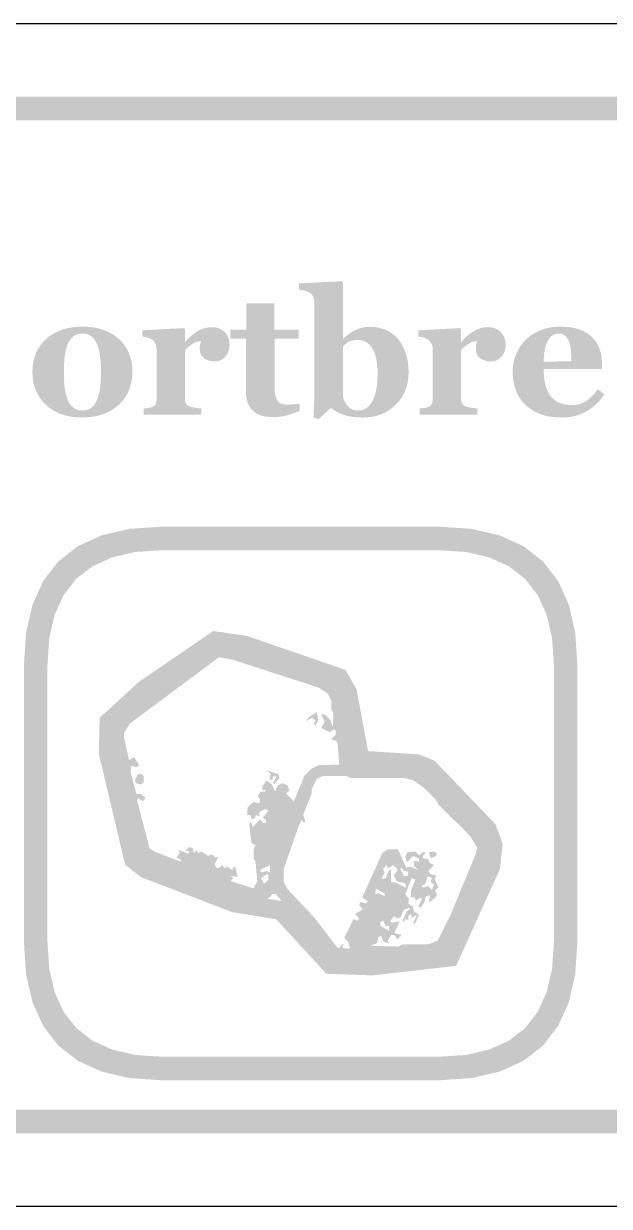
# Model space of a CAD drawing. Header units: millimetres. Extents: x 6 to 441, y 6 to 299.
# Drawn here: x 295.7 to 305.64, y 123.96 to 144.04 of the extents above; entities that cross this region are included whole.
import ezdxf

# ---------------------------------------------------------------- set-up
doc = ezdxf.new("R2010")
doc.units = ezdxf.units.MM
doc.layers.add('CUT', color=1, linetype='Continuous')
doc.layers.add('RASTER', color=7, linetype='Continuous')

msp = doc.modelspace()

# ---------------------------------------------------------------- hatches: boundary and pattern name
at = {"layer": 'RASTER'}
h = msp.add_hatch(color=7, dxfattribs=at)
h.paths.add_polyline_path([(259.2, 140.6), (259.234, 141.116), (259.337, 141.563), (259.509, 141.941), (259.75, 142.25), (260.059, 142.491), (260.438, 142.663), (260.884, 142.766), (261.4, 142.8), (318.6, 142.8), (319.116, 142.766), (319.563, 142.663), (319.941, 142.491), (320.25, 142.25), (320.491, 141.941), (320.663, 141.563), (320.766, 141.116), (320.8, 140.6), (320.8, 127.4), (320.766, 126.884), (320.662, 126.438), (320.491, 126.059), (320.25, 125.75), (319.941, 125.509), (319.563, 125.337), (319.116, 125.234), (318.6, 125.2), (261.4, 125.2), (260.884, 125.234), (260.438, 125.337), (260.059, 125.509), (259.75, 125.75), (259.509, 126.059), (259.337, 126.438), (259.234, 126.884), (259.2, 127.4)])
h.paths.add_polyline_path([(259.6, 140.6), (259.6, 127.4), (259.628, 126.978), (259.713, 126.613), (259.853, 126.303), (260.05, 126.05), (260.303, 125.853), (260.612, 125.712), (260.978, 125.628), (261.4, 125.6), (318.6, 125.6), (319.022, 125.628), (319.388, 125.712), (319.697, 125.853), (319.95, 126.05), (320.147, 126.303), (320.287, 126.613), (320.372, 126.978), (320.4, 127.4), (320.4, 140.6), (320.372, 141.022), (320.287, 141.388), (320.147, 141.697), (319.95, 141.95), (319.697, 142.147), (319.388, 142.288), (319.022, 142.372), (318.6, 142.4), (261.4, 142.4), (260.978, 142.372), (260.612, 142.288), (260.303, 142.147), (260.05, 141.95), (259.853, 141.697), (259.713, 141.388), (259.628, 141.022), (259.6, 140.6)], flags=0)
h = msp.add_hatch(color=7, dxfattribs=at)
h.paths.add_polyline_path([(302.233, 138.116), (302.23, 138.036), (302.219, 137.959), (302.202, 137.885), (302.179, 137.815), (302.148, 137.748), (302.111, 137.685), (302.066, 137.626), (302.015, 137.57), (301.959, 137.519), (301.899, 137.475), (301.836, 137.438), (301.769, 137.407), (301.698, 137.384), (301.624, 137.367), (301.546, 137.357), (301.464, 137.353), (301.432, 137.353), (301.402, 137.354), (301.372, 137.356), (301.344, 137.358), (301.317, 137.36), (301.291, 137.363), (301.266, 137.367), (301.242, 137.371), (301.219, 137.376), (301.197, 137.381), (301.176, 137.386), (301.156, 137.392), (301.137, 137.397), (301.118, 137.403), (301.101, 137.41), (301.084, 137.416), (301.068, 137.423), (301.052, 137.43), (301.038, 137.437), (301.024, 137.444), (301.011, 137.451), (300.999, 137.457), (300.987, 137.464), (300.977, 137.471), (300.967, 137.478), (300.958, 137.484), (300.949, 137.49), (300.941, 137.496), (300.933, 137.501), (300.926, 137.506), (300.919, 137.511), (300.913, 137.516), (300.704, 137.325), (300.617, 137.359), (300.619, 137.386), (300.621, 137.414), (300.622, 137.442), (300.624, 137.47), (300.625, 137.5), (300.627, 137.53), (300.628, 137.56), (300.63, 137.591), (300.631, 137.624), (300.632, 137.659), (300.633, 137.697), (300.633, 137.738), (300.634, 137.782), (300.634, 137.828), (300.635, 137.877), (300.635, 137.929), (300.635, 139.3), (300.634, 139.314), (300.633, 139.327), (300.632, 139.341), (300.629, 139.354), (300.626, 139.366), (300.622, 139.379), (300.617, 139.391), (300.612, 139.403), (300.606, 139.415), (300.6, 139.426), (300.593, 139.436), (300.586, 139.445), (300.578, 139.454), (300.569, 139.462), (300.561, 139.469), (300.551, 139.476), (300.544, 139.48), (300.536, 139.484), (300.527, 139.488), (300.517, 139.492), (300.506, 139.496), (300.495, 139.5), (300.483, 139.503), (300.47, 139.506), (300.457, 139.51), (300.444, 139.512), (300.431, 139.515), (300.419, 139.517), (300.406, 139.519), (300.394, 139.52), (300.383, 139.522), (300.371, 139.523), (300.371, 139.629), (301.095, 139.668), (301.117, 139.644), (301.117, 138.692), (301.125, 138.692), (301.152, 138.717), (301.179, 138.741), (301.207, 138.762), (301.234, 138.782), (301.261, 138.8), (301.289, 138.817), (301.317, 138.831), (301.345, 138.844), (301.373, 138.856), (301.402, 138.865), (301.43, 138.874), (301.458, 138.881), (301.486, 138.886), (301.514, 138.89), (301.543, 138.892), (301.571, 138.893), (301.646, 138.889), (301.716, 138.88), (301.783, 138.863), (301.846, 138.84), (301.904, 138.811), (301.959, 138.775), (302.009, 138.732), (302.056, 138.683), (302.097, 138.629), (302.133, 138.569), (302.164, 138.505), (302.189, 138.437), (302.208, 138.364), (302.222, 138.286), (302.23, 138.203), (302.233, 138.116)])
h.paths.add_polyline_path([(301.707, 138.099), (301.707, 138.126), (301.706, 138.154), (301.705, 138.181), (301.703, 138.208), (301.7, 138.235), (301.698, 138.261), (301.694, 138.287), (301.69, 138.313), (301.686, 138.339), (301.68, 138.363), (301.674, 138.387), (301.668, 138.411), (301.66, 138.433), (301.652, 138.455), (301.643, 138.476), (301.634, 138.496), (301.624, 138.515), (301.612, 138.533), (301.601, 138.551), (301.588, 138.567), (301.575, 138.582), (301.56, 138.597), (301.546, 138.61), (301.53, 138.622), (301.513, 138.634), (301.496, 138.643), (301.477, 138.651), (301.458, 138.658), (301.437, 138.663), (301.416, 138.667), (301.393, 138.669), (301.37, 138.67), (301.348, 138.67), (301.327, 138.668), (301.307, 138.666), (301.288, 138.663), (301.27, 138.659), (301.253, 138.654), (301.237, 138.648), (301.222, 138.641), (301.208, 138.633), (301.194, 138.624), (301.18, 138.615), (301.167, 138.604), (301.154, 138.593), (301.141, 138.581), (301.129, 138.568), (301.117, 138.554), (301.117, 137.702), (301.119, 137.694), (301.122, 137.686), (301.125, 137.677), (301.129, 137.668), (301.134, 137.658), (301.139, 137.648), (301.144, 137.636), (301.15, 137.625), (301.156, 137.613), (301.162, 137.602), (301.168, 137.592), (301.174, 137.583), (301.18, 137.574), (301.186, 137.565), (301.193, 137.558), (301.199, 137.551), (301.208, 137.542), (301.217, 137.533), (301.226, 137.525), (301.235, 137.517), (301.244, 137.51), (301.254, 137.504), (301.264, 137.498), (301.273, 137.493), (301.284, 137.488), (301.295, 137.484), (301.308, 137.481), (301.321, 137.478), (301.335, 137.476), (301.351, 137.474), (301.367, 137.474), (301.385, 137.473), (301.421, 137.476), (301.456, 137.483), (301.488, 137.496), (301.518, 137.514), (301.547, 137.537), (301.573, 137.565), (301.598, 137.598), (301.621, 137.637), (301.641, 137.68), (301.658, 137.727), (301.673, 137.778), (301.685, 137.834), (301.695, 137.894), (301.702, 137.958), (301.706, 138.026), (301.707, 138.099)], flags=0)
for points in [[(300.383, 137.467), (300.359, 137.457), (300.335, 137.447), (300.311, 137.438), (300.286, 137.428), (300.26, 137.419), (300.235, 137.41), (300.209, 137.402), (300.182, 137.393), (300.155, 137.386), (300.126, 137.379), (300.095, 137.373), (300.063, 137.369), (300.03, 137.365), (299.995, 137.363), (299.959, 137.361), (299.921, 137.36), (299.866, 137.362), (299.814, 137.367), (299.767, 137.376), (299.722, 137.388), (299.682, 137.404), (299.645, 137.423), (299.612, 137.446), (299.582, 137.472), (299.556, 137.501), (299.534, 137.533), (299.515, 137.569), (299.499, 137.607), (299.487, 137.648), (299.479, 137.692), (299.473, 137.74), (299.472, 137.79), (299.472, 138.689), (299.208, 138.689), (299.208, 138.847), (299.478, 138.847), (299.478, 139.291), (299.954, 139.291), (299.954, 138.847), (300.364, 138.847), (300.364, 138.689), (299.957, 138.689), (299.957, 137.886), (299.957, 137.845), (299.96, 137.807), (299.963, 137.772), (299.968, 137.74), (299.975, 137.711), (299.983, 137.685), (299.993, 137.663), (300.004, 137.643), (300.017, 137.626), (300.033, 137.612), (300.05, 137.599), (300.071, 137.589), (300.093, 137.581), (300.118, 137.576), (300.145, 137.573), (300.175, 137.571), (300.185, 137.571), (300.197, 137.572), (300.209, 137.572), (300.222, 137.573), (300.236, 137.574), (300.251, 137.575), (300.268, 137.576), (300.285, 137.577), (300.302, 137.579), (300.317, 137.58), (300.331, 137.582), (300.344, 137.583), (300.356, 137.585), (300.366, 137.587), (300.375, 137.589), (300.383, 137.59)], [(299.192, 138.585), (299.191, 138.558), (299.188, 138.531), (299.182, 138.505), (299.175, 138.481), (299.165, 138.456), (299.153, 138.433), (299.139, 138.411), (299.123, 138.39), (299.105, 138.37), (299.086, 138.353), (299.065, 138.338), (299.043, 138.326), (299.02, 138.317), (298.995, 138.311), (298.969, 138.307), (298.941, 138.305), (298.915, 138.306), (298.89, 138.309), (298.866, 138.313), (298.843, 138.319), (298.821, 138.326), (298.8, 138.336), (298.78, 138.347), (298.76, 138.359), (298.743, 138.374), (298.728, 138.39), (298.715, 138.407), (298.705, 138.426), (298.697, 138.447), (298.691, 138.47), (298.688, 138.494), (298.687, 138.519), (298.687, 138.532), (298.687, 138.543), (298.688, 138.554), (298.688, 138.565), (298.689, 138.574), (298.691, 138.583), (298.692, 138.591), (298.694, 138.599), (298.696, 138.606), (298.697, 138.613), (298.699, 138.62), (298.701, 138.627), (298.702, 138.633), (298.704, 138.64), (298.706, 138.646), (298.707, 138.652), (298.69, 138.651), (298.673, 138.648), (298.655, 138.644), (298.638, 138.639), (298.62, 138.633), (298.602, 138.625), (298.584, 138.616), (298.565, 138.606), (298.547, 138.594), (298.529, 138.582), (298.511, 138.568), (298.495, 138.554), (298.478, 138.539), (298.463, 138.523), (298.448, 138.506), (298.433, 138.488), (298.433, 137.684), (298.433, 137.672), (298.434, 137.66), (298.435, 137.648), (298.437, 137.637), (298.439, 137.627), (298.442, 137.617), (298.445, 137.608), (298.449, 137.599), (298.454, 137.591), (298.459, 137.583), (298.464, 137.576), (298.471, 137.569), (298.478, 137.563), (298.486, 137.557), (298.494, 137.551), (298.503, 137.546), (298.512, 137.543), (298.522, 137.539), (298.533, 137.535), (298.546, 137.532), (298.559, 137.528), (298.574, 137.525), (298.591, 137.522), (298.608, 137.519), (298.626, 137.517), (298.642, 137.514), (298.657, 137.512), (298.671, 137.511), (298.683, 137.509), (298.694, 137.508), (298.704, 137.507), (298.713, 137.507), (298.713, 137.4), (297.733, 137.4), (297.733, 137.507), (297.742, 137.508), (297.751, 137.509), (297.76, 137.509), (297.77, 137.51), (297.779, 137.511), (297.788, 137.513), (297.798, 137.514), (297.807, 137.515), (297.816, 137.516), (297.825, 137.518), (297.833, 137.519), (297.841, 137.521), (297.849, 137.523), (297.857, 137.525), (297.864, 137.527), (297.871, 137.529), (297.882, 137.533), (297.892, 137.538), (297.902, 137.543), (297.91, 137.549), (297.918, 137.556), (297.924, 137.563), (297.93, 137.571), (297.935, 137.579), (297.939, 137.587), (297.943, 137.597), (297.946, 137.607), (297.948, 137.618), (297.95, 137.629), (297.952, 137.641), (297.952, 137.653), (297.953, 137.667), (297.953, 138.519), (297.952, 138.532), (297.951, 138.545), (297.949, 138.557), (297.946, 138.569), (297.943, 138.581), (297.939, 138.592), (297.934, 138.603), (297.928, 138.614), (297.921, 138.624), (297.915, 138.633), (297.908, 138.643), (297.9, 138.651), (297.893, 138.659), (297.885, 138.667), (297.876, 138.674), (297.868, 138.68), (297.861, 138.685), (297.854, 138.689), (297.846, 138.693), (297.838, 138.696), (297.829, 138.7), (297.82, 138.703), (297.811, 138.707), (297.801, 138.71), (297.791, 138.712), (297.78, 138.715), (297.77, 138.717), (297.759, 138.719), (297.748, 138.721), (297.736, 138.723), (297.724, 138.724), (297.712, 138.726), (297.712, 138.833), (298.411, 138.871), (298.433, 138.849), (298.433, 138.636), (298.439, 138.636), (298.464, 138.665), (298.49, 138.692), (298.517, 138.717), (298.543, 138.741), (298.57, 138.763), (298.598, 138.784), (298.625, 138.803), (298.654, 138.82), (298.682, 138.836), (298.711, 138.849), (298.74, 138.861), (298.769, 138.87), (298.799, 138.877), (298.829, 138.883), (298.86, 138.886), (298.89, 138.887), (298.923, 138.886), (298.955, 138.882), (298.985, 138.875), (299.013, 138.866), (299.04, 138.854), (299.064, 138.839), (299.088, 138.822), (299.109, 138.803), (299.129, 138.781), (299.145, 138.757), (299.16, 138.733), (299.171, 138.706), (299.18, 138.678), (299.187, 138.649), (299.191, 138.618), (299.192, 138.585)], [(303.881, 138.585), (303.88, 138.558), (303.877, 138.531), (303.871, 138.505), (303.864, 138.481), (303.854, 138.456), (303.842, 138.433), (303.828, 138.411), (303.812, 138.39), (303.794, 138.37), (303.775, 138.353), (303.754, 138.338), (303.732, 138.326), (303.709, 138.317), (303.684, 138.311), (303.658, 138.307), (303.63, 138.305), (303.604, 138.306), (303.579, 138.309), (303.555, 138.313), (303.532, 138.319), (303.51, 138.326), (303.489, 138.336), (303.468, 138.347), (303.449, 138.359), (303.432, 138.374), (303.417, 138.39), (303.404, 138.407), (303.394, 138.426), (303.386, 138.447), (303.38, 138.47), (303.377, 138.494), (303.375, 138.519), (303.376, 138.532), (303.376, 138.543), (303.377, 138.554), (303.377, 138.565), (303.378, 138.574), (303.38, 138.583), (303.381, 138.591), (303.383, 138.599), (303.385, 138.606), (303.386, 138.613), (303.388, 138.62), (303.39, 138.627), (303.391, 138.633), (303.393, 138.64), (303.395, 138.646), (303.396, 138.652), (303.379, 138.651), (303.362, 138.648), (303.344, 138.644), (303.327, 138.639), (303.309, 138.633), (303.291, 138.625), (303.272, 138.616), (303.254, 138.606), (303.236, 138.594), (303.218, 138.582), (303.2, 138.568), (303.184, 138.554), (303.167, 138.539), (303.152, 138.523), (303.137, 138.506), (303.122, 138.488), (303.122, 137.684), (303.122, 137.672), (303.123, 137.66), (303.124, 137.648), (303.126, 137.637), (303.128, 137.627), (303.131, 137.617), (303.134, 137.608), (303.138, 137.599), (303.143, 137.591), (303.148, 137.583), (303.153, 137.576), (303.16, 137.569), (303.167, 137.563), (303.175, 137.557), (303.183, 137.551), (303.192, 137.546), (303.201, 137.543), (303.211, 137.539), (303.222, 137.535), (303.235, 137.532), (303.248, 137.528), (303.263, 137.525), (303.28, 137.522), (303.297, 137.519), (303.315, 137.517), (303.331, 137.514), (303.346, 137.512), (303.36, 137.511), (303.372, 137.509), (303.383, 137.508), (303.393, 137.507), (303.402, 137.507), (303.402, 137.4), (302.422, 137.4), (302.422, 137.507), (302.431, 137.508), (302.44, 137.509), (302.449, 137.509), (302.459, 137.51), (302.468, 137.511), (302.477, 137.513), (302.487, 137.514), (302.496, 137.515), (302.505, 137.516), (302.514, 137.518), (302.522, 137.519), (302.53, 137.521), (302.538, 137.523), (302.546, 137.525), (302.553, 137.527), (302.56, 137.529), (302.571, 137.533), (302.581, 137.538), (302.591, 137.543), (302.599, 137.549), (302.607, 137.556), (302.613, 137.563), (302.619, 137.571), (302.624, 137.579), (302.628, 137.587), (302.632, 137.597), (302.635, 137.607), (302.637, 137.618), (302.639, 137.629), (302.641, 137.641), (302.641, 137.653), (302.642, 137.667), (302.642, 138.519), (302.641, 138.532), (302.64, 138.545), (302.638, 138.557), (302.635, 138.569), (302.632, 138.581), (302.628, 138.592), (302.623, 138.603), (302.617, 138.614), (302.61, 138.624), (302.604, 138.633), (302.597, 138.643), (302.589, 138.651), (302.582, 138.659), (302.574, 138.667), (302.565, 138.674), (302.557, 138.68), (302.55, 138.685), (302.543, 138.689), (302.535, 138.693), (302.527, 138.696), (302.518, 138.7), (302.509, 138.703), (302.5, 138.707), (302.49, 138.71), (302.48, 138.712), (302.469, 138.715), (302.459, 138.717), (302.448, 138.719), (302.436, 138.721), (302.425, 138.723), (302.413, 138.724), (302.401, 138.726), (302.401, 138.833), (303.1, 138.871), (303.122, 138.849), (303.122, 138.636), (303.128, 138.636), (303.153, 138.665), (303.179, 138.692), (303.205, 138.717), (303.232, 138.741), (303.259, 138.763), (303.287, 138.784), (303.314, 138.803), (303.343, 138.82), (303.371, 138.836), (303.4, 138.849), (303.429, 138.861), (303.458, 138.87), (303.488, 138.877), (303.518, 138.883), (303.548, 138.886), (303.579, 138.887), (303.612, 138.886), (303.644, 138.882), (303.674, 138.875), (303.702, 138.866), (303.729, 138.854), (303.753, 138.839), (303.777, 138.822), (303.798, 138.803), (303.817, 138.781), (303.834, 138.757), (303.849, 138.733), (303.86, 138.706), (303.869, 138.678), (303.876, 138.649), (303.88, 138.618), (303.881, 138.585)]]:
    msp.add_hatch(color=7, dxfattribs=at).paths.add_polyline_path(points)
h = msp.add_hatch(color=7, dxfattribs=at)
h.paths.add_polyline_path([(297.321, 138.68), (297.348, 138.654), (297.372, 138.627), (297.395, 138.599), (297.417, 138.569), (297.437, 138.538), (297.455, 138.506), (297.472, 138.473), (297.487, 138.439), (297.5, 138.403), (297.512, 138.367), (297.522, 138.33), (297.53, 138.292), (297.536, 138.254), (297.54, 138.214), (297.543, 138.175), (297.544, 138.134), (297.543, 138.094), (297.54, 138.054), (297.536, 138.015), (297.53, 137.976), (297.522, 137.938), (297.512, 137.9), (297.501, 137.863), (297.488, 137.827), (297.473, 137.792), (297.456, 137.757), (297.438, 137.725), (297.418, 137.693), (297.397, 137.663), (297.374, 137.634), (297.349, 137.606), (297.323, 137.58), (297.293, 137.554), (297.262, 137.528), (297.23, 137.505), (297.196, 137.483), (297.161, 137.463), (297.124, 137.444), (297.086, 137.427), (297.047, 137.412), (297.006, 137.398), (296.964, 137.386), (296.92, 137.376), (296.875, 137.368), (296.828, 137.361), (296.78, 137.357), (296.731, 137.354), (296.68, 137.353), (296.635, 137.354), (296.592, 137.356), (296.55, 137.36), (296.508, 137.366), (296.467, 137.373), (296.428, 137.382), (296.389, 137.392), (296.351, 137.404), (296.314, 137.418), (296.278, 137.433), (296.243, 137.45), (296.209, 137.468), (296.177, 137.489), (296.145, 137.51), (296.114, 137.533), (296.085, 137.558), (296.058, 137.583), (296.032, 137.61), (296.008, 137.638), (295.985, 137.668), (295.964, 137.699), (295.944, 137.731), (295.926, 137.765), (295.909, 137.801), (295.894, 137.837), (295.881, 137.875), (295.87, 137.914), (295.861, 137.954), (295.854, 137.994), (295.849, 138.036), (295.846, 138.079), (295.845, 138.124), (295.846, 138.167), (295.848, 138.209), (295.853, 138.25), (295.859, 138.29), (295.867, 138.328), (295.876, 138.365), (295.888, 138.402), (295.901, 138.436), (295.916, 138.47), (295.933, 138.503), (295.951, 138.535), (295.972, 138.566), (295.994, 138.596), (296.017, 138.625), (296.043, 138.653), (296.07, 138.68), (296.098, 138.705), (296.128, 138.729), (296.159, 138.751), (296.191, 138.771), (296.226, 138.79), (296.261, 138.808), (296.299, 138.824), (296.338, 138.839), (296.378, 138.852), (296.419, 138.864), (296.462, 138.874), (296.506, 138.882), (296.551, 138.888), (296.597, 138.892), (296.644, 138.895), (296.693, 138.896), (296.743, 138.895), (296.792, 138.892), (296.84, 138.888), (296.886, 138.882), (296.93, 138.874), (296.973, 138.864), (297.014, 138.852), (297.054, 138.839), (297.092, 138.824), (297.129, 138.808), (297.165, 138.79), (297.199, 138.771), (297.232, 138.751), (297.263, 138.729), (297.293, 138.705), (297.321, 138.68)])
h.paths.add_polyline_path([(296.946, 137.665), (296.954, 137.686), (296.961, 137.708), (296.968, 137.732), (296.974, 137.756), (296.98, 137.781), (296.985, 137.808), (296.99, 137.836), (296.994, 137.864), (296.998, 137.894), (297.001, 137.925), (297.003, 137.958), (297.005, 137.991), (297.007, 138.026), (297.008, 138.062), (297.009, 138.099), (297.009, 138.137), (297.009, 138.163), (297.008, 138.19), (297.007, 138.218), (297.006, 138.247), (297.004, 138.276), (297.001, 138.307), (296.998, 138.339), (296.995, 138.371), (296.991, 138.403), (296.986, 138.434), (296.982, 138.462), (296.976, 138.489), (296.971, 138.514), (296.964, 138.538), (296.958, 138.559), (296.951, 138.579), (296.941, 138.602), (296.931, 138.623), (296.921, 138.643), (296.909, 138.662), (296.896, 138.679), (296.883, 138.695), (296.868, 138.71), (296.853, 138.724), (296.837, 138.737), (296.82, 138.747), (296.802, 138.756), (296.783, 138.764), (296.763, 138.77), (296.741, 138.774), (296.719, 138.776), (296.696, 138.777), (296.67, 138.776), (296.646, 138.773), (296.624, 138.769), (296.602, 138.763), (296.582, 138.755), (296.563, 138.745), (296.546, 138.733), (296.53, 138.72), (296.514, 138.705), (296.5, 138.689), (296.487, 138.672), (296.474, 138.654), (296.463, 138.635), (296.452, 138.615), (296.442, 138.594), (296.434, 138.572), (296.426, 138.551), (296.419, 138.528), (296.413, 138.505), (296.408, 138.481), (296.403, 138.456), (296.398, 138.431), (296.394, 138.404), (296.391, 138.376), (296.388, 138.348), (296.386, 138.32), (296.384, 138.291), (296.382, 138.262), (296.381, 138.233), (296.38, 138.203), (296.38, 138.173), (296.379, 138.143), (296.38, 138.104), (296.38, 138.066), (296.381, 138.031), (296.382, 137.997), (296.383, 137.965), (296.385, 137.934), (296.387, 137.905), (296.39, 137.878), (296.393, 137.852), (296.397, 137.826), (296.401, 137.8), (296.407, 137.773), (296.414, 137.747), (296.422, 137.721), (296.43, 137.694), (296.439, 137.668), (296.448, 137.646), (296.458, 137.625), (296.469, 137.605), (296.48, 137.587), (296.493, 137.569), (296.506, 137.553), (296.521, 137.538), (296.536, 137.525), (296.552, 137.512), (296.57, 137.501), (296.588, 137.492), (296.608, 137.485), (296.628, 137.479), (296.65, 137.475), (296.672, 137.473), (296.696, 137.472), (296.717, 137.473), (296.738, 137.475), (296.758, 137.479), (296.777, 137.484), (296.796, 137.491), (296.814, 137.499), (296.831, 137.509), (296.847, 137.521), (296.862, 137.534), (296.877, 137.548), (296.89, 137.564), (296.903, 137.581), (296.915, 137.6), (296.926, 137.62), (296.937, 137.642), (296.946, 137.665)], flags=0)
h = msp.add_hatch(color=7, dxfattribs=at)
h.paths.add_polyline_path([(305.557, 137.75), (305.543, 137.729), (305.53, 137.709), (305.515, 137.689), (305.5, 137.669), (305.484, 137.649), (305.468, 137.63), (305.451, 137.611), (305.433, 137.593), (305.414, 137.574), (305.395, 137.557), (305.376, 137.54), (305.355, 137.524), (305.334, 137.508), (305.313, 137.494), (305.291, 137.479), (305.268, 137.466), (305.243, 137.452), (305.219, 137.44), (305.194, 137.428), (305.169, 137.417), (305.145, 137.407), (305.12, 137.398), (305.095, 137.389), (305.07, 137.382), (305.044, 137.375), (305.018, 137.369), (304.99, 137.364), (304.962, 137.36), (304.932, 137.357), (304.902, 137.355), (304.871, 137.354), (304.839, 137.353), (304.786, 137.354), (304.734, 137.357), (304.685, 137.362), (304.637, 137.369), (304.591, 137.377), (304.547, 137.388), (304.505, 137.4), (304.465, 137.415), (304.426, 137.431), (304.389, 137.448), (304.354, 137.467), (304.321, 137.487), (304.289, 137.508), (304.259, 137.531), (304.231, 137.555), (304.205, 137.58), (304.18, 137.607), (304.157, 137.635), (304.135, 137.663), (304.115, 137.694), (304.097, 137.725), (304.08, 137.757), (304.065, 137.791), (304.052, 137.826), (304.04, 137.861), (304.029, 137.898), (304.021, 137.935), (304.014, 137.973), (304.008, 138.012), (304.004, 138.051), (304.002, 138.091), (304.001, 138.132), (304.002, 138.17), (304.004, 138.206), (304.009, 138.243), (304.015, 138.279), (304.022, 138.314), (304.032, 138.35), (304.043, 138.384), (304.056, 138.419), (304.07, 138.453), (304.086, 138.485), (304.104, 138.517), (304.122, 138.548), (304.143, 138.578), (304.164, 138.607), (304.187, 138.635), (304.212, 138.663), (304.238, 138.688), (304.265, 138.712), (304.294, 138.735), (304.325, 138.757), (304.357, 138.777), (304.391, 138.796), (304.426, 138.814), (304.463, 138.831), (304.502, 138.846), (304.541, 138.859), (304.582, 138.87), (304.624, 138.879), (304.667, 138.887), (304.711, 138.892), (304.756, 138.895), (304.802, 138.896), (304.852, 138.895), (304.9, 138.892), (304.946, 138.889), (304.989, 138.883), (305.03, 138.876), (305.069, 138.868), (305.105, 138.857), (305.139, 138.846), (305.171, 138.833), (305.202, 138.819), (305.232, 138.803), (305.26, 138.786), (305.286, 138.769), (305.311, 138.75), (305.335, 138.729), (305.357, 138.708), (305.378, 138.687), (305.396, 138.664), (305.414, 138.641), (305.43, 138.617), (305.444, 138.592), (305.457, 138.566), (305.469, 138.539), (305.479, 138.511), (305.488, 138.483), (305.496, 138.454), (305.502, 138.424), (305.508, 138.395), (305.512, 138.365), (305.515, 138.335), (305.516, 138.304), (305.517, 138.273), (305.517, 138.178), (304.527, 138.178), (304.529, 138.105), (304.534, 138.037), (304.543, 137.973), (304.556, 137.913), (304.572, 137.859), (304.592, 137.808), (304.615, 137.762), (304.643, 137.721), (304.674, 137.684), (304.709, 137.652), (304.749, 137.625), (304.792, 137.603), (304.84, 137.586), (304.893, 137.574), (304.949, 137.567), (305.01, 137.564), (305.044, 137.565), (305.077, 137.569), (305.11, 137.575), (305.141, 137.583), (305.172, 137.594), (305.201, 137.606), (305.23, 137.622), (305.258, 137.64), (305.285, 137.659), (305.311, 137.68), (305.336, 137.702), (305.36, 137.725), (305.383, 137.75), (305.404, 137.775), (305.425, 137.802), (305.445, 137.831)])
h.paths.add_polyline_path([(304.997, 138.307), (304.997, 138.329), (304.997, 138.351), (304.996, 138.373), (304.995, 138.396), (304.994, 138.418), (304.992, 138.441), (304.99, 138.464), (304.988, 138.487), (304.986, 138.509), (304.983, 138.531), (304.98, 138.551), (304.976, 138.571), (304.972, 138.589), (304.968, 138.606), (304.963, 138.623), (304.958, 138.638), (304.951, 138.654), (304.944, 138.67), (304.936, 138.685), (304.928, 138.698), (304.919, 138.711), (304.91, 138.722), (304.9, 138.732), (304.889, 138.742), (304.878, 138.75), (304.866, 138.757), (304.854, 138.763), (304.841, 138.768), (304.827, 138.772), (304.812, 138.775), (304.796, 138.776), (304.78, 138.777), (304.753, 138.775), (304.727, 138.77), (304.702, 138.761), (304.679, 138.748), (304.657, 138.732), (304.637, 138.713), (304.618, 138.689), (304.6, 138.663), (304.584, 138.632), (304.57, 138.597), (304.558, 138.558), (304.548, 138.515), (304.54, 138.468), (304.534, 138.416), (304.529, 138.361), (304.527, 138.301)], flags=0)
h = msp.add_hatch(color=7, dxfattribs=at)
h.paths.add_polyline_path([(295.7, 133.15), (295.737, 133.701), (295.847, 134.178), (296.03, 134.582), (296.288, 134.913), (296.618, 135.17), (297.022, 135.353), (297.499, 135.463), (298.05, 135.5), (302.75, 135.5), (303.301, 135.463), (303.778, 135.353), (304.182, 135.17), (304.513, 134.913), (304.77, 134.582), (304.953, 134.178), (305.063, 133.701), (305.1, 133.15), (305.1, 128.45), (305.063, 127.899), (304.953, 127.422), (304.77, 127.018), (304.513, 126.687), (304.182, 126.43), (303.778, 126.247), (303.301, 126.137), (302.75, 126.1), (298.05, 126.1), (297.499, 126.137), (297.022, 126.247), (296.618, 126.43), (296.287, 126.688), (296.03, 127.018), (295.847, 127.422), (295.737, 127.899), (295.7, 128.45)])
h.paths.add_polyline_path([(296.1, 133.15), (296.1, 128.45), (296.13, 127.993), (296.222, 127.597), (296.374, 127.262), (296.588, 126.988), (296.862, 126.774), (297.197, 126.622), (297.593, 126.53), (298.05, 126.5), (302.75, 126.5), (303.207, 126.53), (303.603, 126.622), (303.938, 126.774), (304.213, 126.988), (304.426, 127.262), (304.578, 127.597), (304.67, 127.993), (304.7, 128.45), (304.7, 133.15), (304.67, 133.607), (304.578, 134.003), (304.426, 134.338), (304.213, 134.612), (303.938, 134.826), (303.603, 134.978), (303.207, 135.07), (302.75, 135.1), (298.05, 135.1), (297.593, 135.07), (297.197, 134.978), (296.862, 134.826), (296.588, 134.613), (296.374, 134.338), (296.222, 134.003), (296.13, 133.607), (296.1, 133.15)], flags=0)
h = msp.add_hatch(color=7, dxfattribs=at)
h.paths.add_polyline_path([(298.916, 133.728), (299.48, 133.647), (301.16, 133.069), (301.35, 132.737), (301.545, 131.689), (302.41, 131.633), (302.675, 131.526), (303.708, 130.448), (303.831, 130.113), (303.784, 129.688), (303.04, 128.043), (301.622, 127.881), (300.836, 127.909), (299.985, 128.834), (299.235, 128.956), (297.687, 129.55), (297.419, 129.76), (296.973, 131.641), (296.986, 132.254), (297.657, 132.869)])
h.paths.add_polyline_path([(298.994, 133.393), (297.856, 132.618), (297.303, 132.111), (297.294, 131.676), (297.705, 129.943), (297.847, 129.831), (299.319, 129.267), (300.146, 129.132), (300.981, 128.224), (301.609, 128.201), (302.823, 128.34), (303.471, 129.773), (303.505, 130.073), (303.43, 130.274), (302.491, 131.255), (302.338, 131.317), (301.276, 131.386), (301.045, 132.625), (300.942, 132.806), (299.405, 133.335), (298.994, 133.393)], flags=0)
h = msp.add_hatch(color=7, dxfattribs=at)
h.paths.add_polyline_path([(299.024, 133.491), (299.087, 133.502), (299.6, 133.355), (300.809, 132.952), (301.004, 132.853), (301.139, 132.586), (301.311, 131.439), (302.312, 131.413), (302.47, 131.351), (302.763, 131.094), (302.887, 130.925), (303.422, 130.398), (303.532, 130.251), (303.595, 130.13), (303.595, 129.91), (302.873, 128.25), (302.605, 128.188), (301.726, 128.151), (301.652, 128.114), (300.993, 128.114), (300.725, 128.36), (300.674, 128.455), (300.505, 128.616), (300.454, 128.712), (299.977, 129.261), (299.919, 129.261), (299.867, 129.203), (299.673, 129.104), (299.453, 129.141), (297.914, 129.727), (297.72, 129.826), (297.646, 129.899), (297.547, 130.167), (297.327, 131.266), (297.218, 131.633), (297.181, 132.036), (297.28, 132.23), (297.39, 132.34), (298.709, 133.33)])
h.paths.add_polyline_path([(299.013, 133.282), (297.5, 132.157), (297.401, 131.999), (297.401, 131.926), (297.485, 131.534), (297.573, 131.585), (297.657, 131.45), (297.621, 131.413), (297.522, 131.439), (297.511, 131.34), (297.61, 130.962), (297.683, 130.962), (297.767, 130.9), (297.72, 130.837), (297.646, 130.889), (297.621, 130.863), (297.83, 130.046), (297.914, 129.984), (298.365, 129.811), (298.365, 129.848), (298.291, 129.885), (298.343, 129.958), (298.328, 130.009), (298.5, 129.947), (298.511, 129.995), (298.438, 129.995), (298.5, 130.057), (298.563, 130.046), (298.585, 129.958), (298.636, 130.009), (298.658, 129.958), (298.72, 129.984), (298.83, 129.91), (298.892, 129.936), (298.951, 129.885), (299.002, 129.899), (298.94, 129.764), (298.966, 129.716), (299.002, 129.701), (299.076, 129.753), (299.098, 129.701), (299.16, 129.727), (299.244, 129.665), (299.244, 129.716), (299.296, 129.716), (299.332, 129.555), (299.208, 129.569), (299.259, 129.533), (299.208, 129.481), (299.6, 129.36), (299.662, 129.481), (299.636, 129.8), (299.6, 129.874), (299.6, 130.02), (299.636, 130.093), (299.563, 130.13), (299.526, 130.46), (299.552, 130.486), (299.589, 130.398), (299.71, 130.533), (299.757, 130.471), (299.809, 130.471), (299.809, 130.522), (299.757, 130.559), (299.856, 130.68), (299.794, 130.706), (299.699, 130.654), (299.699, 130.581), (299.636, 130.607), (299.625, 130.544), (299.563, 130.533), (299.552, 130.596), (299.49, 130.607), (299.501, 130.742), (299.6, 130.826), (299.699, 130.801), (299.71, 130.863), (299.673, 130.936), (299.721, 130.999), (299.794, 130.999), (299.809, 131.035), (299.757, 131.021), (299.746, 131.083), (299.82, 131.193), (299.904, 131.131), (299.966, 131.01), (300.014, 131.109), (300.087, 131.145), (300.175, 131.109), (300.212, 131.021), (300.15, 130.973), (300.285, 130.837), (300.468, 131.277), (300.578, 131.387), (300.699, 131.45), (301.055, 131.461), (301.029, 131.816), (301.004, 131.864), (300.919, 131.889), (300.993, 131.963), (300.993, 132.036), (300.967, 132.062), (300.894, 132.01), (300.747, 132.084), (300.809, 132.183), (300.747, 132.318), (300.82, 132.303), (300.908, 132.208), (300.945, 132.084), (300.956, 132.329), (300.919, 132.402), (300.919, 132.549), (300.857, 132.67), (300.699, 132.769), (299.233, 133.245)], flags=0)
h.paths.add_polyline_path([(300.674, 132.355), (300.699, 132.219), (300.652, 132.12), (300.626, 132.146), (300.652, 132.208), (300.589, 132.256), (300.49, 132.194), (300.542, 132.267)], flags=0)
h.paths.add_polyline_path([(299.831, 131.365), (300.029, 131.292), (300.04, 131.23), (299.955, 131.131), (299.93, 131.156), (299.992, 131.255), (299.93, 131.266), (299.919, 131.204), (299.867, 131.204), (299.893, 131.303)], flags=0)
h.paths.add_polyline_path([(297.632, 131.292), (297.694, 131.303), (297.731, 131.266), (297.731, 131.156), (297.694, 131.12), (297.61, 131.145), (297.584, 131.193)], flags=0)
h.paths.add_polyline_path([(300.773, 131.266), (300.674, 131.219), (300.589, 131.046), (300.589, 130.973), (300.443, 130.607), (300.479, 130.497), (300.454, 130.471), (300.417, 130.522), (300.369, 130.423), (300.113, 129.69), (300.113, 129.47), (300.175, 129.349), (300.637, 128.858), (301.018, 128.36), (301.055, 128.345), (301.128, 128.433), (301.113, 128.345), (301.212, 128.334), (301.238, 128.345), (301.212, 128.444), (301.139, 128.517), (301.297, 128.836), (301.359, 128.811), (301.396, 128.847), (301.322, 128.921), (301.458, 129.005), (301.396, 129.067), (301.407, 129.13), (301.506, 129.104), (301.542, 129.141), (301.443, 129.203), (301.788, 129.958), (301.872, 130.02), (302.055, 130.02), (302.191, 129.716), (302.275, 129.727), (302.411, 129.665), (302.323, 129.738), (302.323, 129.826), (302.411, 129.811), (302.411, 129.863), (302.312, 129.91), (302.202, 129.8), (302.176, 129.899), (302.213, 129.973), (302.349, 129.984), (302.411, 129.921), (302.495, 129.984), (302.521, 129.958), (302.47, 129.899), (302.484, 129.863), (302.557, 129.863), (302.594, 129.789), (302.667, 129.753), (302.568, 129.654), (302.594, 129.606), (302.704, 129.569), (302.678, 129.507), (302.741, 129.371), (302.678, 129.324), (302.715, 129.25), (302.689, 129.203), (302.579, 129.115), (302.594, 129.24), (302.521, 129.225), (302.506, 129.13), (302.448, 129.042), (302.396, 129.042), (302.459, 129.177), (302.433, 129.203), (302.36, 129.152), (302.338, 129.203), (302.275, 129.214), (302.275, 129.324), (302.349, 129.507), (302.286, 129.533), (302.176, 129.261), (302.239, 129.177), (302.228, 129.093), (302.301, 129.056), (302.323, 128.968), (302.411, 128.91), (302.338, 128.748), (302.312, 128.774), (302.374, 128.91), (302.286, 128.858), (302.275, 128.921), (302.228, 128.895), (302.228, 128.822), (302.176, 128.836), (302.154, 128.785), (302.129, 128.811), (302.213, 128.983), (302.264, 129.005), (302.239, 129.031), (302.14, 128.983), (302.103, 128.873), (302.055, 128.847), (301.982, 128.884), (301.92, 128.8), (301.945, 128.774), (302.081, 128.8), (301.993, 128.602), (302.118, 128.565), (302.044, 128.492), (301.993, 128.565), (301.934, 128.565), (301.883, 128.47), (301.898, 128.419), (301.81, 128.455), (301.762, 128.554), (301.715, 128.528), (301.7, 128.433), (301.59, 128.382), (302.055, 128.371), (302.129, 128.408), (302.568, 128.408), (302.726, 128.47), (302.935, 128.884), (303.375, 129.947), (303.4, 130.046), (303.276, 130.251), (302.741, 130.779), (302.689, 130.874), (302.506, 131.057), (302.312, 131.193), (302.165, 131.23), (301.249, 131.23), (301.176, 131.266)], flags=0)
h.paths.add_polyline_path([(302.579, 129.973), (302.678, 129.984), (302.715, 129.947), (302.689, 129.899), (302.605, 129.874)], flags=0)
h.paths.add_polyline_path([(299.882, 129.753), (299.721, 129.679), (299.721, 129.628), (299.82, 129.654), (299.882, 129.628)], flags=0)
h.paths.add_polyline_path([(301.861, 129.753), (301.799, 129.69), (301.824, 129.628), (301.773, 129.518), (301.846, 129.533), (301.898, 129.665), (301.934, 129.679), (301.934, 129.459), (302.008, 129.459), (302.191, 129.371), (302.176, 129.445), (302.03, 129.481), (301.982, 129.58), (302.044, 129.665), (302.03, 129.701), (301.971, 129.753), (301.883, 129.701)], flags=0)
h.paths.add_polyline_path([(302.118, 129.716), (302.092, 129.69), (302.154, 129.569), (302.213, 129.569), (302.228, 129.643), (302.14, 129.665)], flags=0)
h.paths.add_polyline_path([(299.845, 129.606), (299.721, 129.533), (299.783, 129.434), (299.856, 129.507)], flags=0)
h.paths.add_polyline_path([(302.557, 129.569), (302.521, 129.445), (302.459, 129.397), (302.47, 129.371), (302.568, 129.397), (302.631, 129.335), (302.667, 129.423), (302.605, 129.47), (302.631, 129.533)], flags=0)
h.paths.add_polyline_path([(301.678, 129.349), (301.663, 129.261), (301.715, 129.276), (301.824, 129.225), (301.824, 129.276)], flags=0)
h.paths.add_polyline_path([(301.799, 128.811), (301.751, 128.785), (301.751, 128.726), (301.898, 128.638), (301.898, 128.726), (301.846, 128.712)], flags=0)

# ---------------------------------------------------------------- linework, layer by layer
at = {"layer": 'CUT'}
for points in [[(260.999, 144.04), (319.001, 144.04)], [(319.001, 123.96), (260.999, 123.96)]]:
    msp.add_lwpolyline(points, dxfattribs=at)

doc.saveas('drawing.dxf')
